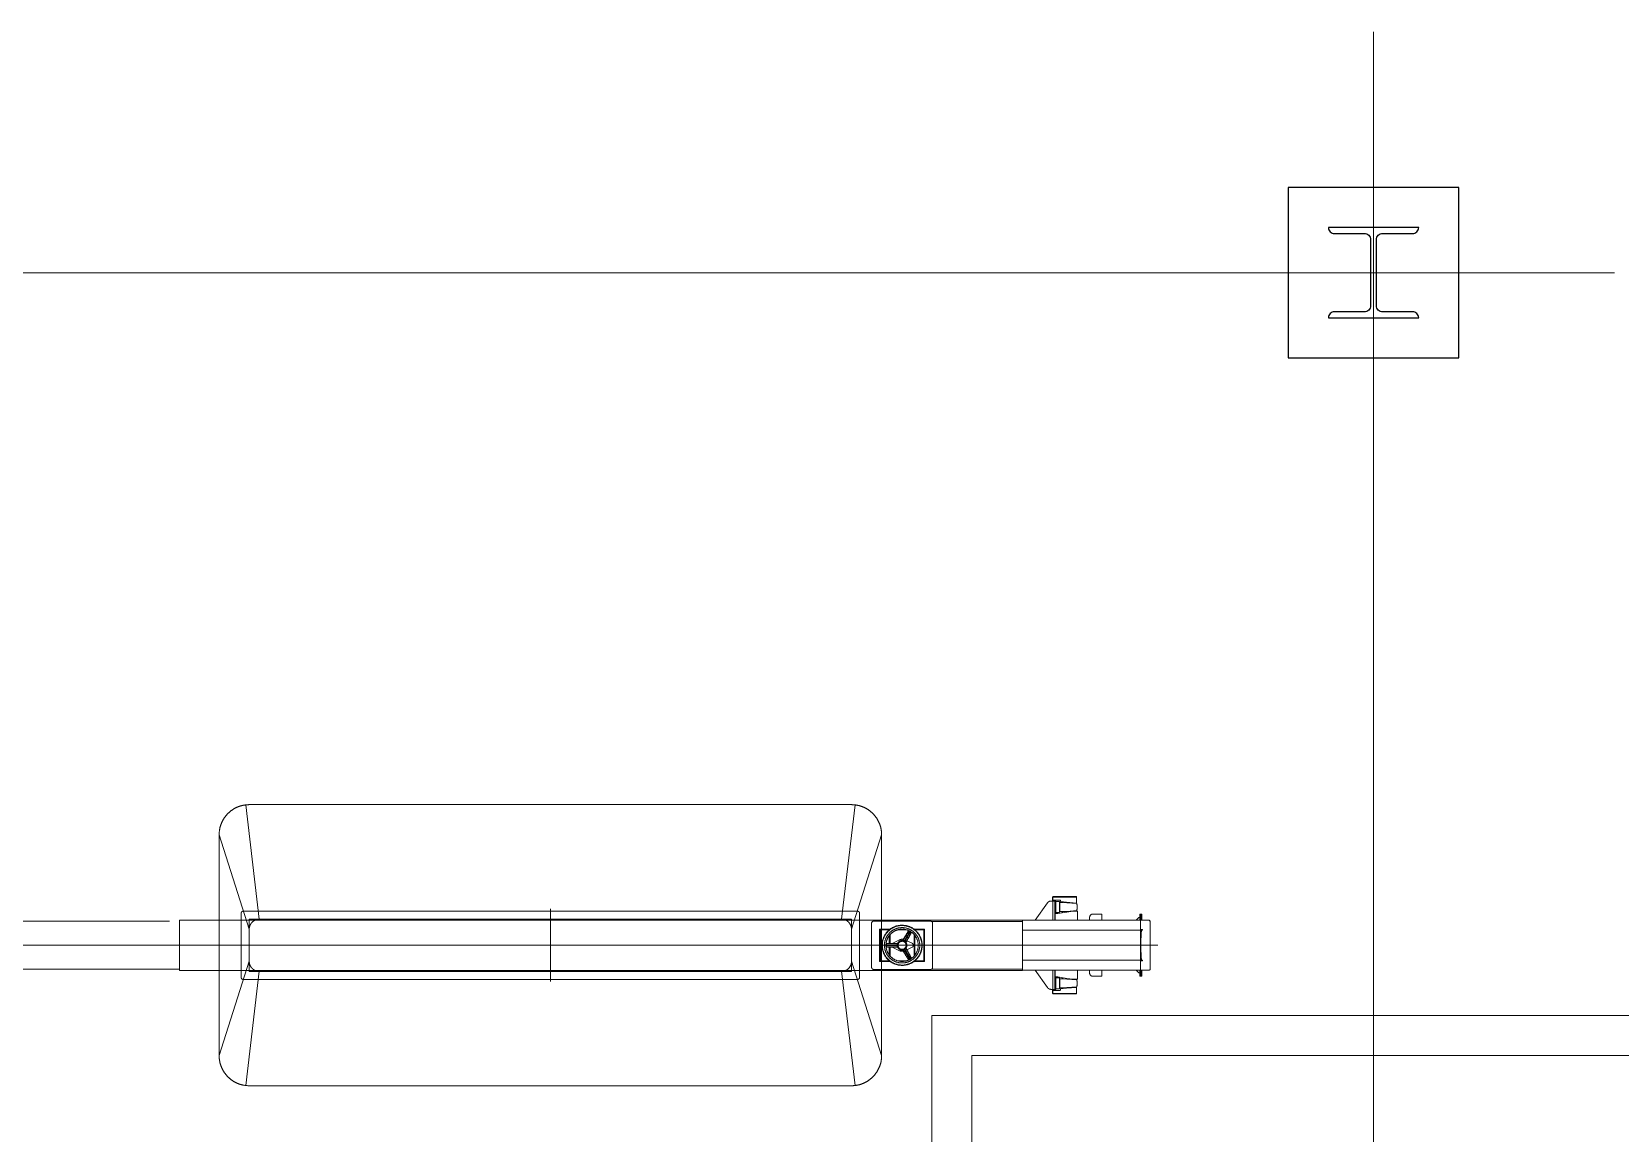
# Model space of a CAD drawing. Extents: x -681219 to -550379, y -242630 to -158199.
# Drawn here: x -630639 to -622726, y -208703 to -203217 of the extents above; entities that cross this region are included whole.
import ezdxf
from ezdxf.lldxf.tags import DXFTag

# ---------------------------------------------------------------- set-up
doc = ezdxf.new("R2010")
doc.units = 0
doc.header["$LTSCALE"] = 1000
doc.linetypes.add('DASHED', pattern=[0.75, 0.5, -0.25])
doc.linetypes.add('DASHED2', pattern=[9.525, 6.35, -3.175])
doc.layers.get('0').update_dxf_attribs({"linetype": 'CONTINUOUS'})
doc.layers.add('center', color=253, linetype='CENTER2')
doc.layers.add('GY_Bj_Hatch', color=9, linetype='CONTINUOUS')
for name, color, linetype, lineweight in [('famsun', 7, 'CONTINUOUS', 0), ('future', 4, 'DASHED2', 0), ('轴网_轴线', 1, 'CENTER2', 0)]:
    doc.layers.add(name, color=color, linetype=linetype, lineweight=lineweight)
tags = doc.linetypes.add('CENTER2', pattern=[28.575, 19.05, -3.175, 3.175, -3.175]).pattern_tags.tags
tags[10:11] = [DXFTag(74, 4), DXFTag(75, 0), DXFTag(340, '0'), DXFTag(46, 0.0), DXFTag(50, 0.0), DXFTag(44, 0.0), DXFTag(45, 0.0)]
tags[8:9] = [DXFTag(74, 4), DXFTag(75, 0), DXFTag(340, '0'), DXFTag(46, 0.0), DXFTag(50, 0.0), DXFTag(44, 0.0), DXFTag(45, 0.0)]
tags[6:7] = [DXFTag(74, 4), DXFTag(75, 0), DXFTag(340, '0'), DXFTag(46, 0.0), DXFTag(50, 0.0), DXFTag(44, 0.0), DXFTag(45, 0.0)]
tags[4:5] = [DXFTag(74, 4), DXFTag(75, 0), DXFTag(340, '0'), DXFTag(46, 0.0), DXFTag(50, 0.0), DXFTag(44, 0.0), DXFTag(45, 0.0)]

# ---------------------------------------------------------------- blocks, each defined once
blk = doc.blocks.new('轴网FB0EDE194AE0F5E0')
at = {"layer": 'GY_Bj_Hatch', "color": 255}
blk.add_lwpolyline([(-425, 22925), (425, 22925), (425, 22075), (-425, 22075)], close=True, dxfattribs=at)
blk.add_lwpolyline([(-225, 22725), (225, 22725, -0.414214), (195, 22695), (45, 22695, 0.414214), (15, 22665), (15, 22335, 0.414214), (45, 22305), (195, 22305, -0.414214), (225, 22275), (-225, 22275, -0.414214), (-195, 22305), (-45, 22305, 0.414214), (-15, 22335), (-15, 22665, 0.414214), (-45, 22695), (-195, 22695, -0.414214)], format="xyb", close=True, dxfattribs=at)
at = {"layer": '轴网_轴线'}
for p, q in [((0, -1200), (0, 23700)), ((-1200, 22500), (44200, 22500))]:
    blk.add_line(p, q, dxfattribs=at)
blk = doc.blocks.new('*U129')
at = {"color": 0, "linetype": 'ByBlock', "lineweight": -2}
for p, q in [((-219, 241.9), (-269, 241.9)), ((-269, 239.9), (-269, 241.9)), ((-219, 239.9), (-269, 239.9)), ((-219, 239.9), (-269, 239.9)), ((-269, 209.9), (-269, 239.9)), ((-153.6, 241.9), (-219, 241.9)), ((-153.6, 239.9), (-219, 239.9)), ((-154, 239.9), (-219, 239.9)), ((-273.5, 169.9), (-251, 169.9)), ((-273.5, 124.9), (-273.5, 169.9)), ((-220, 211.3), (-270.2, 206.9)), ((-220, 168.5), (-270.2, 172.9)), ((-219, 214.3), (-269, 209.9)), ((-221, 165.1), (-251, 169.9)), ((-248.5, 208.8), (-248.5, 211.7)), ((-242.5, 168.5), (-242.5, 170.4)), ((-176, 157.9), (-221, 165.1)), ((-201.8, 212.9), (-220, 211.3)), ((-220, 168.5), (-201.8, 166.9)), ((-219, 214.3), (-190.8, 216.7)), ((-201.8, 212.9), (-183.9, 214.5)), ((-201.8, 212.9), (-184, 212.9)), ((-201.8, 166.9), (-183.9, 165.3)), ((-201.8, 166.9), (-184, 166.9)), ((-201, 161.9), (-195, 161.9)), ((-197.5, 166.5), (-197.5, 161.9)), ((-195, 161.9), (-195, 160.9)), ((-191.5, 216.7), (-191.5, 213.8)), ((-189, 218.7), (-189, 222.9)), ((-187, 224.9), (-151, 224.9)), ((-186, 169.9), (-186, 209.9)), ((-186, 209.9), (-184, 209.9)), ((-186, 169.9), (-184, 169.9)), ((-166, 216.9), (-184, 216.9)), ((-184, 216.9), (-184, 206.9)), ((-184, 206.9), (-184, 189.9)), ((-184, 189.9), (-184, 172.9)), ((-184, 172.9), (-184, 162.9)), ((-184, 162.9), (-166, 162.9)), ((-161, 219.9), (-166, 219.9)), ((-166, 219.9), (-166, 209.9)), ((-166, 169.9), (-166, 209.9)), ((-166, 206.9), (-166, 209.9)), ((-166, 206.9), (-166, 172.9)), ((-166, 169.9), (-166, 172.9)), ((-166, 169.9), (-166, 159.9)), ((-166, 159.9), (-161, 159.9)), ((-161, 219.9), (-161, 209.9)), ((-151, 219.9), (-161, 219.9)), ((-161, 209.9), (-161, 219.9)), ((-161, 124.9), (-161, 209.9)), ((-161, 169.9), (-161, 209.9)), ((-151, 224.9), (-151, 237.3)), ((-151, 236.9), (-151, 224.9)), ((-151, 224.9), (-149, 224.9)), ((-151, 224.9), (-151, 219.9)), ((-151, 209.9), (-151, 219.9)), ((-141.3, 219.9), (-151, 219.9)), ((-151, 124.9), (-151, 209.9)), ((-149, 224.9), (-149, 237.3)), ((-149, 219.9), (-149, 224.9)), ((-63.1, 124.9), (-125, 211.5)), ((812, 159.3), (812, -160.7)), ((3882, 169.3), (822, 169.3)), ((3892, -160.7), (3892, 159.3)), ((-635, 121.9), (-632, 121.9)), ((-635, -122.1), (-635, 121.9)), ((-632, 124.9), (-632, 121.9)), ((-587, 124.9), (-632, 124.9)), ((-630, 119.9), (-630, 119.9)), ((-630, 119.9), (-630, 119.9)), ((-594, 153.9), (-590, 153.9)), ((-594, 124.9), (-594, 153.9)), ((-590, 153.9), (-590, 124.9)), ((-590, 153.9), (-590, 124.9)), ((-584, 153.9), (-590, 153.9)), ((-587, 118.1), (-587, 124.9)), ((0, 124.9), (-587, 124.9)), ((-587, 118.1), (-587, 124.9)), ((-587, 75.1), (-587, 118.1)), ((-587, 77.9), (-587, 118.1)), ((-584, 153.9), (-584, 124.9)), ((-579, 137.9), (-584, 137.9)), ((-566, 124.9), (-579, 137.9)), ((-395, 124.9), (-395, 154.9)), ((-395, 154.9), (-389.5, 154.9)), ((-389.5, 154.9), (-352.9, 154.9)), ((-349.3, 154.9), (-352.9, 154.9)), ((-333.4, 124.9), (-333.4, 134.9)), ((-165.6, 157.9), (-176, 157.9)), ((-163, 157.9), (-165.6, 157.9)), ((-161, 157.9), (-163, 157.9)), ((-163, 157.9), (-163, 152.9)), ((-163, 129.9), (-163, 152.9)), ((-163, 129.9), (-163, 124.9)), ((0, -125.1), (0, 124.9)), ((0, 124.3), (4200, 124.3)), ((0, 117.5), (452.3, 117.5)), ((448, 109.3), (448, -110.7)), ((742, 119.3), (458, 119.3)), ((488, 79.3), (493, 79.3)), ((488, 76.3), (488, 79.3)), ((493, 79.3), (535.7, 79.3)), ((493, 79.3), (493, 76.3)), ((535.7, 79.3), (540, 79.3)), ((535.7, 76.3), (535.7, 79.3)), ((593.7, 79.3), (606.3, 79.3)), ((660, 79.3), (664.3, 79.3)), ((664.3, 79.3), (707, 79.3)), ((664.3, 79.3), (664.3, 76.3)), ((707, 76.3), (707, 79.3)), ((707, 79.3), (712, 79.3)), ((712, 79.3), (712, 76.3)), ((752, -110.7), (752, 109.3)), ((852, 129.3), (3852, 129.3)), ((852, -130.7), (852, 129.3)), ((3852, 129.3), (3852, -130.7)), ((4200, -125.7), (4200, 124.3)), ((10600, 119.9), (4200, 119.9)), ((4200, 119.9), (4200, -120.1)), ((-596.8, 74.9), (-596.8, 77.9)), ((-596.8, 77.9), (-587, 77.9)), ((-593.8, 74.9), (-596.8, 74.9)), ((-593.8, 74.9), (-588.2, 74.9)), ((-590, 74.9), (-590, 77.9)), ((-590, 0.5), (-590, 31.5)), ((-590, 0.5), (-590, -0.7)), ((-587, 74.7), (-587, 75.1)), ((0, 75.1), (-587, 75.1)), ((-587, 0.5), (-587, 74.7)), ((-587, 0.5), (-587, 31.5)), ((-587, -0.7), (-587, 0.5)), ((-587, -0.7), (-587, 0.5)), ((0, 74.7), (0, 75.1)), ((488, 76.3), (492.5, 76.3)), ((488, 76.3), (488, -77.7)), ((492.5, 76.3), (535.8, 76.3)), ((492.5, 76.3), (492.5, -77.7)), ((535.8, 76.3), (536.2, 76.3)), ((535.8, 76.3), (535.8, 76)), ((535.8, 47.5), (535.8, -48.9)), ((540.3, 53), (540.3, -54.4)), ((550.4, 9.3), (576.2, 21.3)), ((551.6, 63.4), (556.1, 67)), ((560.2, 65.2), (556.2, 61.5)), ((568, 68.3), (562.8, 66.7)), ((563.3, 71.2), (568.7, 73.2)), ((577.4, 76.3), (622.6, 76.3)), ((577.4, 76.3), (622.6, 76.3)), ((579, 10.9), (579.2, 11.4)), ((579.1, 15.9), (579.2, 15.7)), ((585.6, 13.2), (582.9, 11.6)), ((597.9, 20.3), (595.2, 18.7)), ((599.9, 23.3), (600.5, 23.3)), ((613.3, 26.2), (649.2, 8.4)), ((619.2, 4.8), (619.2, 8)), ((620.6, 11.7), (620.8, 11.3)), ((624.8, 9.1), (624.6, 9.1)), ((659.7, 53), (659.7, 8.1)), ((663.8, 76.3), (664.2, 76.3)), ((664.2, 76.3), (707.5, 76.3)), ((664.2, 76.3), (664.2, 76)), ((664.2, 47.5), (664.2, 8)), ((677, 0.8), (675.7, 6.1)), ((679.7, 9.2), (680.6, 3.5)), ((707.5, 76.3), (712, 76.3)), ((707.5, 76.3), (707.5, -77.7)), ((712, 76.3), (712, -77.7)), ((-596.8, -75.1), (-596.8, -78.1)), ((-593.8, -75.1), (-596.8, -75.1)), ((-596.8, -78.1), (-587, -78.1)), ((-593.8, -75.1), (-588.2, -75.1)), ((-590, -31.7), (-590, -0.7)), ((-590, -78.1), (-590, -75.1)), ((-587, -74.9), (-587, -0.7)), ((-587, -31.7), (-587, -0.7)), ((-587, -75.3), (-587, -74.9)), ((0, -74.9), (-587, -74.9)), ((-587, -118.3), (-587, -75.3)), ((-587, -118.3), (-587, -78.1)), ((0, -75.3), (0, -74.9)), ((488, -77.7), (492.5, -77.7)), ((488, -80.7), (488, -77.7)), ((492.5, -77.7), (535.8, -77.7)), ((493, -77.7), (493, -80.7)), ((535.7, -80.7), (535.7, -77.7)), ((535.8, -77.4), (535.8, -77.7)), ((535.8, -77.7), (536.2, -77.7)), ((576.2, -22.7), (550.4, -10.7)), ((556.1, -68.4), (551.6, -64.8)), ((556.2, -62.9), (560.2, -66.6)), ((562.8, -68.1), (568, -69.7)), ((568.7, -74.6), (563.3, -72.6)), ((577.4, -77.7), (622.6, -77.7)), ((577.4, -77.7), (622.6, -77.7)), ((579.2, -12.8), (579, -12.3)), ((582.9, -13), (585.6, -14.6)), ((595.2, -20.1), (597.9, -21.7)), ((596.1, -27.1), (596.2, -26.9)), ((600.5, -24.7), (599.9, -24.7)), ((649.2, -9.8), (613.3, -27.6)), ((619.2, -9.4), (619.2, -6.2)), ((620.8, -12.7), (620.6, -13.1)), ((659.7, -9.5), (659.7, -54.4)), ((663.8, -77.7), (664.2, -77.7)), ((664.2, -9.4), (664.2, -48.9)), ((664.2, -77.4), (664.2, -77.7)), ((664.2, -77.7), (707.5, -77.7)), ((664.3, -77.7), (664.3, -80.7)), ((675.7, -7.5), (677, -2.2)), ((680.6, -4.9), (679.7, -10.6)), ((707, -80.7), (707, -77.7)), ((707.5, -77.7), (712, -77.7)), ((712, -77.7), (712, -80.7)), ((-635, -122.1), (-632, -122.1)), ((-632, -125.1), (-632, -122.1)), ((-632, -125.1), (-587, -125.1)), ((-594, -125.1), (-594, -154.1)), ((-594, -154.1), (-590, -154.1)), ((-590, -154.1), (-590, -125.1)), ((-590, -154.1), (-590, -125.1)), ((-590, -154.1), (-584, -154.1)), ((-587, -125.1), (-587, -118.3)), ((-587, -125.1), (-587, -118.3)), ((0, -125.1), (-587, -125.1)), ((-584, -154.1), (-584, -125.1)), ((-579, -138.1), (-584, -138.1)), ((-566, -125.1), (-579, -138.1)), ((-395, -125.1), (-395, -155.1)), ((-389.5, -155.1), (-395, -155.1)), ((-352.9, -155.1), (-389.5, -155.1)), ((-352.9, -155.1), (-349.3, -155.1)), ((-333.4, -125.1), (-333.4, -135.1)), ((-273.5, -170.1), (-273.5, -125.1)), ((-221, -165.3), (-176, -158.1)), ((-176, -158.1), (-165.6, -158.1)), ((-165.6, -158.1), (-163, -158.1)), ((-163, -125.1), (-163, -130.1)), ((-163, -130.1), (-163, -153.1)), ((-163, -153.1), (-163, -158.1)), ((-163, -158.1), (-161, -158.1)), ((-161, -125.1), (-161, -210.1)), ((-151, -125.1), (-151, -210.1)), ((-63.1, -125.1), (-125, -211.7)), ((0, -118.9), (452.3, -118.9)), ((0, -125.7), (4200, -125.7)), ((458, -120.7), (742, -120.7)), ((493, -80.7), (488, -80.7)), ((493, -80.7), (535.7, -80.7)), ((540, -80.7), (535.7, -80.7)), ((593.7, -80.7), (606.3, -80.7)), ((664.3, -80.7), (660, -80.7)), ((664.3, -80.7), (707, -80.7)), ((712, -80.7), (707, -80.7)), ((3852, -130.7), (852, -130.7)), ((4200, -120.1), (10600, -120.1)), ((-251, -170.1), (-273.5, -170.1)), ((-270.2, -173.1), (-220, -168.7)), ((-220, -211.5), (-270.2, -207.1)), ((-219, -214.5), (-269, -210.1)), ((-269, -240.1), (-269, -210.1)), ((-251, -170.1), (-221, -165.3)), ((-248.5, -211.9), (-248.5, -209)), ((-242.5, -170.7), (-242.5, -168.7)), ((-220, -168.7), (-201.8, -167.1)), ((-201.8, -213.1), (-220, -211.5)), ((-190.8, -216.9), (-219, -214.5)), ((-201.8, -167.1), (-183.9, -165.5)), ((-201.8, -167.1), (-184, -167.1)), ((-201.8, -213.1), (-184, -213.1)), ((-201.8, -213.1), (-183.9, -214.7)), ((-201, -162.1), (-195, -162.1)), ((-197.5, -162.1), (-197.5, -166.7)), ((-195, -161.1), (-195, -162.1)), ((-191.5, -214), (-191.5, -216.9)), ((-189, -218.9), (-189, -223.1)), ((-187, -225.1), (-151, -225.1)), ((-186, -210.1), (-186, -170.1)), ((-186, -170.1), (-184, -170.1)), ((-186, -210.1), (-184, -210.1)), ((-184, -163.1), (-184, -173.1)), ((-166, -163.1), (-184, -163.1)), ((-184, -173.1), (-184, -190.1)), ((-184, -190.1), (-184, -207.1)), ((-184, -207.1), (-184, -217.1)), ((-184, -217.1), (-166, -217.1)), ((-166, -160.1), (-166, -170.1)), ((-161, -160.1), (-166, -160.1)), ((-166, -210.1), (-166, -170.1)), ((-166, -173.1), (-166, -170.1)), ((-166, -173.1), (-166, -207.1)), ((-166, -210.1), (-166, -207.1)), ((-166, -210.1), (-166, -220.1)), ((-166, -220.1), (-161, -220.1)), ((-161, -210.1), (-161, -170.1)), ((-161, -210.1), (-161, -220.1)), ((-161, -220.1), (-161, -210.1)), ((-161, -220.1), (-151, -220.1)), ((-151, -220.1), (-151, -210.1)), ((-141.3, -220.1), (-151, -220.1)), ((-151, -220.1), (-151, -225.1)), ((-151, -225.1), (-151, -237.5)), ((-149, -225.1), (-151, -225.1)), ((-151, -237.1), (-151, -225.1)), ((-149, -225.1), (-149, -220.1)), ((-149, -225.1), (-149, -237.5)), ((822, -170.7), (3882, -170.7)), ((-269, -240.1), (-219, -240.1)), ((-269, -242.1), (-269, -240.1)), ((-269, -240.1), (-219, -240.1)), ((-269, -242.1), (-219, -242.1)), ((-153.6, -240.1), (-219, -240.1)), ((-219, -240.1), (-154, -240.1)), ((-153.6, -242.1), (-219, -242.1))]:
    blk.add_line(p, q, dxfattribs=at)
for radius in [100, 98.5, 88]:
    blk.add_circle((600, -0.7), radius, dxfattribs=at)
for centre, radius, start, end in [((-154, 236.9), 3, 0, 90), ((-153.6, 237.3), 4.6, 0, 90), ((-153.6, 237.3), 2.6, 0, 90), ((-192, 189.9), 80, 167.67456, 192.31825), ((-191, 218.7), 2, 275.00064, 0), ((-187, 222.9), 2, 90, 180), ((-141.3, 199.9), 20, 35.53768, 90), ((822, 159.3), 10, 90, 180), ((3882, 159.3), 10, 0, 90), ((458, 109.3), 10, 90, 180), ((600, -0.7), 80.2, 90, 112.03227), ((600, -0.7), 80.2, 8.0611, 90), ((742, 109.3), 10, 0, 90), ((600, -0.7), 80.2, 128.06187, 232.03167), ((555, -0.7), 11, 114.97497, 245.02503), ((551.6, 58.5), 3.94, 28.77146, 82.38356), ((569.9, 51.4), 20.9, 108.45197, 131.54803), ((-40292.9, -22116.9), 46481.5, 28.43569, 28.49912), ((40181.5, 24344.3), 46460.2, 211.50087, 211.56433), ((573, 70.8), 4, 154.58344, 210.9527), ((600, -0.7), 24, 151.10015, 208.89985), ((574.6, 13.6), 5.16, 334.84843, 24.87818), ((600, -0.7), 20, 136.00858, 223.99142), ((598.4, -6.5), 28.8, 120.21946, 127.76763), ((588.3, 10.8), 8.73, 100.27042, 120.285), ((600, -0.7), 20, 129.27856, 136.00858), ((600, -0.7), 20, 110.72144, 129.27856), ((595.8, 15.2), 8.73, 119.715, 139.72958), ((605.8, -2.2), 28.8, 112.23222, 119.78069), ((600, -0.7), 20, 103.99142, 110.72144), ((600, -0.7), 30, 63.6122, 101.10094), ((600, -0.7), 20, 16.00858, 103.99142), ((597.3, 26.3), 1.35, 205.95146, 216.70652), ((600.4, 28.5), 5.16, 215.34724, 265.15157), ((600, -0.7), 24, 31.10015, 88.89985), ((600, -0.7), 20, 9.27856, 16.00858), ((600, -0.7), 20, 350.72144, 9.27856), ((625.1, 14.2), 5.16, 214.84843, 264.87818), ((615.8, 3.7), 8.73, 340.27042, 0.285), ((1893.2, 46471.7), 46481.5, 268.43569, 268.49912), ((595.7, 3.6), 28.8, 0.21946, 7.76763), ((675.5, 11.6), 3.88, 268.38196, 323.78383), ((660.2, -0.7), 20.9, 348.45197, 11.54803), ((551.6, -59.8), 4, 274.58344, 330.9527), ((569.9, -52.8), 20.9, 228.45197, 251.54803), ((-40274.2, 22105.4), 46460.2, 331.50087, 331.56433), ((40199.7, -24356.8), 46481.5, 148.43569, 148.49912), ((572.9, -72.2), 3.94, 148.77146, 202.38356), ((600, -0.7), 80.2, 248.0615, 352.03112), ((578, -16.6), 1.35, 325.95146, 336.70652), ((574.6, -15), 5.16, 335.34724, 25.15157), ((598.4, 5.1), 28.8, 232.23222, 239.78069), ((588.3, -12.2), 8.73, 239.715, 259.72958), ((600, -0.7), 20, 223.99142, 230.72144), ((600, -0.7), 20, 230.72144, 249.27856), ((595.8, -16.6), 8.73, 220.27042, 240.285), ((605.8, 0.8), 28.8, 240.21946, 247.76763), ((600, -0.7), 20, 249.27856, 256.00858), ((600, -0.7), 30, 258.9181, 296.3878), ((600, -0.7), 20, 256.00858, 343.99142), ((600.4, -29.9), 5.16, 94.84843, 144.87818), ((600, -0.7), 24, 271.10015, 328.89985), ((600, -0.7), 20, 343.99142, 350.72144), ((625.1, -15.6), 5.16, 95.34724, 145.15157), ((615.8, -5.1), 8.73, 359.715, 19.72958), ((595.8, -5), 28.8, 352.23222, 359.78069), ((1892.6, -46451.8), 46460.2, 91.50087, 91.56433), ((624.7, -11.8), 1.35, 85.95146, 96.70652), ((675.4, -13.1), 4, 34.58344, 90.9527), ((458, -110.7), 10, 180, 270), ((742, -110.7), 10, 270, 0), ((-192, -190.1), 80, 167.67456, 192.31825), ((-191, -218.9), 2, 0, 84.99936), ((-187, -223.1), 2, 180, 270), ((-154, -237.1), 3, 270, 0), ((-141.3, -200.1), 20, 270, 324.46232), ((822, -160.7), 10, 180, 270), ((3882, -160.7), 10, 270, 0), ((-153.6, -237.5), 2.6, 270, 0), ((-153.6, -237.5), 4.6, 270, 0)]:
    blk.add_arc(centre, radius, start, end, dxfattribs=at)
at = {"color": 0, "linetype": 'ByBlock', "lineweight": -2, "extrusion": (0, 0, -1)}
for centre, major_axis, ratio, start_param, end_param in [((-349.3, 134.9), (0, -20), 0.796691, 3.141593, 4.712389), ((-593.8, 31.5), (0, -43.4), 0.087489, 3.141593, 4.712389), ((-593.8, 31.5), (0, 77.7), 0.087489, 0.97783, 1.570796), ((-593.8, -31.7), (0, -43.4), 0.087489, 4.712389, 6.283185), ((-593.8, -31.7), (0, -77.7), 0.087489, 4.712389, 5.305355), ((-349.3, -135.1), (0, -20), 0.796691, 4.712389, 6.283185)]:
    blk.add_ellipse(centre, major_axis=major_axis, ratio=ratio, start_param=start_param, end_param=end_param, dxfattribs=at)
at = {"color": 0, "linetype": 'ByBlock', "lineweight": -2}
for centre, major_axis, ratio, start_param, end_param in [((554.6, 59.4), (-3.21, 3.84), 0.522694, 4.830056, 6.189543), ((551.5, 57.5), (-0.38, -4.99), 0.922531, 2.189783, 3.074557), ((558.6, 63.1), (-3.62, 3.45), 0.531049, 4.773692, 5.862844), ((565.4, 67), (-1.18, 4.86), 0.531049, 0.420341, 1.509494), ((570.7, 68.6), (-1.72, 4.69), 0.522694, 0.093642, 1.45313), ((573.9, 70.4), (4.51, -2.16), 0.922531, 3.161436, 4.093403), ((579.2, 14.2), (-3.05, 3.96), 0.498779, 3.683742, 4.856336), ((582.4, 16.3), (-2.51, 4.33), 0.481015, 3.676897, 4.922667), ((585.2, 17.3), (-0.87, 4.92), 0.395941, 4.096684, 5.079026), ((591.8, 21.1), (-3.83, 3.22), 0.395941, 1.204159, 2.186502), ((594.1, 23), (-2.49, 4.33), 0.481015, 1.360518, 2.606288), ((597.5, 24.7), (-1.9, 4.62), 0.498779, 1.42685, 2.599443), ((623.3, 9.8), (4.96, 0.66), 0.498779, 3.683742, 4.856336), ((623.5, 6), (5, 0.01), 0.481015, 3.676897, 4.922667), ((623, 3.1), (4.7, -1.71), 0.395941, 4.096684, 5.079026), ((674.6, 12.2), (-4.13, 2.82), 0.922531, 2.189783, 3.074557), ((674.7, 8.6), (4.93, 0.86), 0.522694, 4.830056, 6.189543), ((675.9, 3.2), (4.8, 1.4), 0.531049, 4.773692, 5.862844), ((554.6, -60.8), (-3.21, -3.84), 0.522694, 0.093642, 1.45313), ((551.5, -58.9), (-0.38, 4.99), 0.922531, 3.161436, 4.093403), ((558.6, -64.5), (-3.62, -3.45), 0.531049, 0.420341, 1.509494), ((565.4, -68.4), (-1.18, -4.86), 0.531049, 4.773692, 5.862844), ((570.7, -70), (-1.72, -4.69), 0.522694, 4.830056, 6.189543), ((573.9, -71.8), (4.51, 2.16), 0.922531, 2.189783, 3.074557), ((579.2, -15.6), (-3.05, -3.96), 0.498779, 1.42685, 2.599443), ((582.4, -17.7), (-2.51, -4.33), 0.481015, 1.360518, 2.606288), ((585.2, -18.7), (-0.87, -4.92), 0.395941, 1.204159, 2.186502), ((591.8, -22.5), (-3.83, -3.22), 0.395941, 4.096684, 5.079026), ((594.1, -24.4), (-2.49, -4.33), 0.481015, 3.676897, 4.922667), ((597.5, -26.1), (-1.9, -4.62), 0.498779, 3.683742, 4.856336), ((623.5, -7.5), (5, -0.01), 0.481015, 1.360518, 2.606288), ((623.3, -11.2), (4.96, -0.66), 0.498779, 1.42685, 2.599443), ((623, -4.5), (4.7, 1.71), 0.395941, 1.204159, 2.186502), ((674.6, -13.7), (-4.13, -2.82), 0.922531, 3.16335, 4.093403), ((674.7, -10), (4.93, -0.86), 0.522694, 0.093642, 1.45313), ((675.9, -4.6), (4.8, -1.4), 0.531049, 0.420341, 1.509494)]:
    blk.add_ellipse(centre, major_axis=major_axis, ratio=ratio, start_param=start_param, end_param=end_param, dxfattribs=at)
for points, knots in [([(550.1, 62.2), (550.1, 62.2), (550.3, 62.3), (550.8, 62.4), (551.4, 62.5), (551.9, 62.4), (552.1, 62.4)], [0.3702144, 0.3702144, 0.3702144, 0.3702144, 0.5080235, 0.6597045, 0.8423691, 1, 1, 1, 1]), ([(550.5, 62.5), (550.6, 62.5), (550.7, 62.6), (551, 62.9), (551.3, 63.1), (551.6, 63.4)], [0.6900284, 0.6900284, 0.6900284, 0.6900284, 0.75, 0.75, 1, 1, 1, 1]), ([(555.4, 60.1), (555.4, 60.1), (555.3, 60.1), (555.3, 60.1), (555.2, 60.2), (555.1, 60.3), (555.1, 60.3), (555.1, 60.4)], [0, 0, 0, 0, 0.0625, 0.0625, 0.125, 0.125, 0.1854555, 0.1854555, 0.1854555, 0.1854555]), ([(556.2, 61.5), (556.2, 61.3), (556.1, 61.2), (556, 60.8), (555.9, 60.7), (555.8, 60.4), (555.7, 60.3), (555.6, 60.1), (555.5, 60.1), (555.4, 60.1)], [0, 0, 0, 0, 0.25, 0.25, 0.5, 0.5, 0.75, 0.75, 1, 1, 1, 1]), ([(562.8, 66.7), (562.7, 66.7), (562.5, 66.8), (562.3, 66.8), (562.1, 66.8), (561.8, 66.8), (561.7, 66.8), (561.5, 66.8), (561.4, 66.8), (561.3, 66.7), (561.2, 66.7), (561, 66.6), (560.9, 66.5), (560.7, 66.2), (560.6, 66.1), (560.4, 65.7), (560.3, 65.5), (560.2, 65.2)], [0, 0, 0, 0, 0.125, 0.125, 0.25, 0.25, 0.375, 0.375, 0.4375, 0.4375, 0.5, 0.5, 0.625, 0.625, 0.75, 0.75, 1, 1, 1, 1]), ([(586.8, 19.4), (582.2, 27.3), (577.6, 35.3), (573, 43.2), (568.8, 50.5), (564.5, 57.9), (560.2, 65.2)], [0, 0, 0, 0, 0.518449, 0.518449, 0.518449, 1, 1, 1, 1]), ([(562.8, 66.7), (567.4, 58.7), (571.9, 50.8), (576.5, 42.8), (580.7, 35.5), (585, 28.2), (589.2, 20.8)], [0, 0, 0, 0, 0.520171, 0.520171, 0.520171, 1, 1, 1, 1]), ([(569.7, 68.3), (569.6, 68.2), (569.5, 68.2), (569.3, 68.2), (569.2, 68.2), (568.9, 68.2), (568.7, 68.2), (568.4, 68.3), (568.2, 68.3), (568, 68.3)], [0, 0, 0, 0, 0.25, 0.25, 0.5, 0.5, 0.75, 0.75, 1, 1, 1, 1]), ([(568.7, 73.2), (569.1, 73.4), (569.4, 73.5), (569.8, 73.7), (569.9, 73.7), (569.9, 73.7)], [0, 0, 0, 0, 0.25, 0.25, 0.2878811, 0.2878811, 0.2878811, 0.2878811]), ([(569.4, 72.5), (569.4, 72.6), (569.6, 73), (569.9, 73.4), (570.3, 73.8), (570.5, 73.9), (570.5, 74), (570.5, 74)], [0, 0, 0, 0, 0.0986947, 0.2994585, 0.4683042, 0.6047047, 0.7039783, 0.7039783, 0.7039783, 0.7039783]), ([(569.6, 68.7), (569.6, 68.7), (569.6, 68.6), (569.7, 68.5), (569.7, 68.5), (569.7, 68.4), (569.7, 68.3), (569.7, 68.3)], [0.8187517, 0.8187517, 0.8187517, 0.8187517, 0.875, 0.875, 0.9375, 0.9375, 1, 1, 1, 1]), ([(582.9, 11.6), (582.5, 11.3), (582.1, 11.1), (581.5, 10.8), (581.3, 10.7), (581, 10.6), (580.8, 10.5), (580.5, 10.5), (580.3, 10.5), (580, 10.5), (579.9, 10.5), (579.4, 10.6), (579.2, 10.7), (579, 10.9)], [0, 0, 0, 0, 0.25, 0.25, 0.375, 0.375, 0.5, 0.5, 0.625, 0.625, 0.75, 0.75, 1, 1, 1, 1]), ([(579.1, 15.9), (579.1, 15.9), (579.1, 15.9), (579.2, 15.8), (579.3, 15.6), (579.4, 15.5), (579.5, 15.4), (579.7, 15.3), (579.8, 15.3), (579.9, 15.3), (580, 15.3), (580.2, 15.4), (580.3, 15.5), (580.4, 15.7), (580.5, 15.8), (580.6, 16), (580.7, 16.1), (580.8, 16.3)], [0.1123832, 0.1123832, 0.1123832, 0.1123832, 0.125, 0.125, 0.25, 0.25, 0.375, 0.375, 0.5, 0.5, 0.625, 0.625, 0.75, 0.75, 0.875, 0.875, 1, 1, 1, 1]), ([(586.8, 19.4), (587, 19.4), (587.3, 19.4), (587.7, 19.4), (587.8, 19.4), (588.1, 19.4), (588.2, 19.5), (588.4, 19.6), (588.5, 19.7), (588.7, 19.9), (588.8, 20), (589, 20.4), (589.1, 20.6), (589.2, 20.8)], [0, 0, 0, 0, 0.25, 0.25, 0.375, 0.375, 0.5, 0.5, 0.625, 0.625, 0.75, 0.75, 1, 1, 1, 1]), ([(594.9, 24.4), (595.1, 24.4), (595.2, 24.4), (595.5, 24.4), (595.6, 24.5), (595.8, 24.5), (595.9, 24.5), (596.1, 24.6), (596.2, 24.7), (596.3, 24.8), (596.3, 24.9), (596.3, 25.1), (596.3, 25.2), (596.2, 25.4), (596.1, 25.5), (596.1, 25.7), (596.1, 25.7), (596.1, 25.7)], [0, 0, 0, 0, 0.125, 0.125, 0.25, 0.25, 0.375, 0.375, 0.5, 0.5, 0.625, 0.625, 0.75, 0.75, 0.875, 0.875, 0.8857969, 0.8857969, 0.8857969, 0.8857969]), ([(600.5, 23.3), (600.5, 23), (600.5, 22.7), (600.3, 22.2), (600.2, 21.9), (599.8, 21.4), (599.5, 21.2), (598.8, 20.7), (598.4, 20.5), (597.9, 20.3)], [0, 0, 0, 0, 0.25, 0.25, 0.5, 0.5, 0.75, 0.75, 1, 1, 1, 1]), ([(619.2, 8), (619.2, 8.5), (619.1, 9), (619.2, 9.6), (619.2, 9.8), (619.3, 10.1), (619.3, 10.3), (619.5, 10.6), (619.5, 10.8), (619.7, 11), (619.8, 11.1), (620.1, 11.5), (620.3, 11.6), (620.6, 11.7)], [0, 0, 0, 0, 0.25, 0.25, 0.375, 0.375, 0.5, 0.5, 0.625, 0.625, 0.75, 0.75, 1, 1, 1, 1]), ([(624.1, 0.7), (623.9, 0.5), (623.7, 0.3), (623.5, -0.1), (623.5, -0.2), (623.4, -0.4), (623.4, -0.6), (623.4, -0.8), (623.4, -1), (623.5, -1.2), (623.5, -1.3), (623.7, -1.7), (623.9, -1.9), (624.1, -2.1)], [0, 0, 0, 0, 0.25, 0.25, 0.375, 0.375, 0.5, 0.5, 0.625, 0.625, 0.75, 0.75, 1, 1, 1, 1]), ([(624.8, 9.1), (624.8, 9.1), (624.8, 9.1), (624.7, 9.1), (624.5, 9.1), (624.3, 9), (624.2, 9), (624, 8.9), (624, 8.8), (623.9, 8.7), (623.9, 8.6), (623.9, 8.4), (623.9, 8.3), (624, 8.1), (624, 8), (624.2, 7.7), (624.2, 7.6), (624.3, 7.5)], [0.1123832, 0.1123832, 0.1123832, 0.1123832, 0.125, 0.125, 0.25, 0.25, 0.375, 0.375, 0.5, 0.5, 0.625, 0.625, 0.75, 0.75, 0.875, 0.875, 1, 1, 1, 1]), ([(624.1, 0.7), (633.2, 0.7), (642.3, 0.7), (651.5, 0.7), (660, 0.7), (668.5, 0.8), (677, 0.8)], [0, 0, 0, 0, 0.518449, 0.518449, 0.518449, 1, 1, 1, 1]), ([(674.9, 7.5), (674.9, 7.5), (675, 7.6), (675.1, 7.6), (675.1, 7.6), (675.2, 7.7), (675.3, 7.7), (675.4, 7.7)], [0, 0, 0, 0, 0.0625, 0.0625, 0.125, 0.125, 0.1859744, 0.1859744, 0.1859744, 0.1859744]), ([(675.7, 6.1), (675.6, 6.3), (675.5, 6.4), (675.3, 6.7), (675.2, 6.8), (675.1, 7), (675, 7.1), (674.9, 7.3), (674.9, 7.4), (674.9, 7.5)], [0, 0, 0, 0, 0.25, 0.25, 0.5, 0.5, 0.75, 0.75, 1, 1, 1, 1]), ([(677, -2.2), (677.1, -2.1), (677.2, -2), (677.3, -1.8), (677.4, -1.7), (677.6, -1.4), (677.6, -1.3), (677.7, -1.1), (677.7, -1), (677.7, -0.9), (677.8, -0.8), (677.8, -0.5), (677.7, -0.4), (677.6, -0.1), (677.6, 0), (677.3, 0.4), (677.2, 0.6), (677, 0.8)], [0, 0, 0, 0, 0.125, 0.125, 0.25, 0.25, 0.375, 0.375, 0.4375, 0.4375, 0.5, 0.5, 0.625, 0.625, 0.75, 0.75, 1, 1, 1, 1]), ([(679.4, 11.1), (679.4, 11), (679.4, 10.8), (679.3, 10.4), (679, 9.7), (678.7, 9.4), (678.6, 9.2)], [0.3702144, 0.3702144, 0.3702144, 0.3702144, 0.5080235, 0.6597045, 0.8423691, 1, 1, 1, 1]), ([(679.5, 10.6), (679.5, 10.5), (679.5, 10.4), (679.5, 9.9), (679.6, 9.6), (679.7, 9.2)], [0.690274, 0.690274, 0.690274, 0.690274, 0.75, 0.75, 1, 1, 1, 1]), ([(551.9, -63.8), (551.8, -63.8), (551.4, -63.9), (550.8, -63.8), (550.3, -63.7), (550.1, -63.6), (550.1, -63.5), (550.1, -63.5)], [0, 0, 0, 0, 0.0986947, 0.2994585, 0.4683042, 0.6047047, 0.7039783, 0.7039783, 0.7039783, 0.7039783]), ([(551.6, -64.8), (551.3, -64.5), (551, -64.3), (550.7, -64), (550.6, -64), (550.6, -63.9)], [0, 0, 0, 0, 0.25, 0.25, 0.2880556, 0.2880556, 0.2880556, 0.2880556]), ([(555.1, -61.8), (555.1, -61.7), (555.1, -61.7), (555.2, -61.6), (555.3, -61.5), (555.3, -61.5), (555.4, -61.5), (555.4, -61.5)], [0.8187517, 0.8187517, 0.8187517, 0.8187517, 0.875, 0.875, 0.9375, 0.9375, 1, 1, 1, 1]), ([(555.4, -61.5), (555.5, -61.5), (555.6, -61.5), (555.7, -61.7), (555.8, -61.8), (555.9, -62.1), (556, -62.2), (556.1, -62.6), (556.2, -62.7), (556.2, -62.9)], [0, 0, 0, 0, 0.25, 0.25, 0.5, 0.5, 0.75, 0.75, 1, 1, 1, 1]), ([(560.2, -66.6), (564.8, -58.7), (569.4, -50.7), (574, -42.8), (578.3, -35.5), (582.5, -28.2), (586.8, -20.8)], [0, 0, 0, 0, 0.520171, 0.520171, 0.520171, 1, 1, 1, 1]), ([(560.2, -66.6), (560.3, -66.8), (560.3, -66.9), (560.4, -67.1), (560.5, -67.3), (560.6, -67.5), (560.7, -67.6), (560.8, -67.8), (560.9, -67.9), (561, -68), (561.1, -68), (561.3, -68.1), (561.4, -68.2), (561.7, -68.2), (561.8, -68.2), (562.3, -68.2), (562.5, -68.2), (562.8, -68.1)], [0, 0, 0, 0, 0.125, 0.125, 0.25, 0.25, 0.375, 0.375, 0.4375, 0.4375, 0.5, 0.5, 0.625, 0.625, 0.75, 0.75, 1, 1, 1, 1]), ([(589.2, -22.2), (584.6, -30.2), (580.1, -38.1), (575.5, -46), (571.3, -53.4), (567, -60.7), (562.8, -68.1)], [0, 0, 0, 0, 0.518449, 0.518449, 0.518449, 1, 1, 1, 1]), ([(568, -69.7), (568.2, -69.7), (568.4, -69.7), (568.7, -69.6), (568.9, -69.6), (569.2, -69.6), (569.3, -69.6), (569.5, -69.6), (569.6, -69.6), (569.7, -69.7)], [0, 0, 0, 0, 0.25, 0.25, 0.5, 0.5, 0.75, 0.75, 1, 1, 1, 1]), ([(570, -75.1), (569.9, -75.1), (569.9, -75.1), (569.4, -74.9), (569.1, -74.8), (568.7, -74.6)], [0.690148, 0.690148, 0.690148, 0.690148, 0.75, 0.75, 1, 1, 1, 1]), ([(570.5, -75.4), (570.5, -75.3), (570.3, -75.2), (569.9, -74.9), (569.5, -74.3), (569.4, -73.9), (569.3, -73.7)], [0.3702144, 0.3702144, 0.3702144, 0.3702144, 0.5080235, 0.6597045, 0.8423691, 1, 1, 1, 1]), ([(569.7, -69.7), (569.7, -69.7), (569.7, -69.8), (569.7, -69.9), (569.7, -69.9), (569.6, -70), (569.6, -70.1), (569.6, -70.2)], [0, 0, 0, 0, 0.0625, 0.0625, 0.125, 0.125, 0.1854555, 0.1854555, 0.1854555, 0.1854555]), ([(579, -12.3), (579.2, -12.1), (579.4, -12), (580, -11.9), (580.3, -11.9), (581, -12), (581.3, -12.1), (582.1, -12.5), (582.5, -12.7), (582.9, -13)], [0, 0, 0, 0, 0.25, 0.25, 0.5, 0.5, 0.75, 0.75, 1, 1, 1, 1]), ([(580.8, -17.7), (580.7, -17.5), (580.6, -17.4), (580.5, -17.2), (580.4, -17.1), (580.3, -16.9), (580.2, -16.8), (580, -16.7), (579.9, -16.7), (579.8, -16.7), (579.7, -16.7), (579.5, -16.8), (579.4, -16.9), (579.3, -17.1), (579.2, -17.2), (579.1, -17.3), (579.1, -17.3), (579.1, -17.3)], [0, 0, 0, 0, 0.125, 0.125, 0.25, 0.25, 0.375, 0.375, 0.5, 0.5, 0.625, 0.625, 0.75, 0.75, 0.875, 0.875, 0.8857969, 0.8857969, 0.8857969, 0.8857969]), ([(589.2, -22.2), (589.1, -22), (589, -21.8), (588.8, -21.4), (588.7, -21.3), (588.5, -21.1), (588.4, -21), (588.2, -20.9), (588.1, -20.8), (587.8, -20.8), (587.7, -20.8), (587.3, -20.8), (587, -20.8), (586.8, -20.8)], [0, 0, 0, 0, 0.25, 0.25, 0.375, 0.375, 0.5, 0.5, 0.625, 0.625, 0.75, 0.75, 1, 1, 1, 1]), ([(596.1, -27.1), (596.1, -27.1), (596.1, -27.1), (596.1, -26.9), (596.2, -26.8), (596.3, -26.6), (596.3, -26.5), (596.3, -26.3), (596.3, -26.2), (596.2, -26.1), (596.1, -26), (595.9, -25.9), (595.8, -25.9), (595.6, -25.9), (595.5, -25.9), (595.2, -25.8), (595.1, -25.8), (594.9, -25.8)], [0.1123832, 0.1123832, 0.1123832, 0.1123832, 0.125, 0.125, 0.25, 0.25, 0.375, 0.375, 0.5, 0.5, 0.625, 0.625, 0.75, 0.75, 0.875, 0.875, 1, 1, 1, 1]), ([(597.9, -21.7), (598.4, -21.9), (598.8, -22.1), (599.3, -22.5), (599.5, -22.6), (599.7, -22.8), (599.9, -23), (600.1, -23.2), (600.2, -23.3), (600.3, -23.6), (600.4, -23.7), (600.5, -24.1), (600.5, -24.4), (600.5, -24.7)], [0, 0, 0, 0, 0.25, 0.25, 0.375, 0.375, 0.5, 0.5, 0.625, 0.625, 0.75, 0.75, 1, 1, 1, 1]), ([(620.6, -13.1), (620.3, -13), (620.1, -12.9), (619.7, -12.5), (619.5, -12.2), (619.3, -11.6), (619.2, -11.2), (619.1, -10.4), (619.2, -9.9), (619.2, -9.4)], [0, 0, 0, 0, 0.25, 0.25, 0.5, 0.5, 0.75, 0.75, 1, 1, 1, 1]), ([(624.3, -8.9), (624.2, -9), (624.2, -9.1), (624, -9.4), (624, -9.5), (623.9, -9.7), (623.9, -9.8), (623.9, -10), (623.9, -10.1), (624, -10.2), (624, -10.3), (624.2, -10.4), (624.3, -10.4), (624.5, -10.5), (624.6, -10.5), (624.8, -10.5), (624.8, -10.5), (624.8, -10.5)], [0, 0, 0, 0, 0.125, 0.125, 0.25, 0.25, 0.375, 0.375, 0.5, 0.5, 0.625, 0.625, 0.75, 0.75, 0.875, 0.875, 0.8857969, 0.8857969, 0.8857969, 0.8857969]), ([(677, -2.2), (667.8, -2.2), (658.6, -2.2), (649.4, -2.1), (641, -2.1), (632.5, -2.1), (624.1, -2.1)], [0, 0, 0, 0, 0.520171, 0.520171, 0.520171, 1, 1, 1, 1]), ([(674.9, -8.9), (674.9, -8.8), (674.9, -8.8), (675, -8.5), (675.1, -8.4), (675.2, -8.2), (675.3, -8.1), (675.5, -7.8), (675.6, -7.7), (675.7, -7.5)], [0, 0, 0, 0, 0.25, 0.25, 0.5, 0.5, 0.75, 0.75, 1, 1, 1, 1]), ([(675.4, -9.1), (675.3, -9.1), (675.2, -9.1), (675.1, -9), (675.1, -9), (675, -9), (674.9, -9), (674.9, -8.9)], [0.8187517, 0.8187517, 0.8187517, 0.8187517, 0.875, 0.875, 0.9375, 0.9375, 1, 1, 1, 1]), ([(678.7, -10.8), (678.8, -10.9), (679.1, -11.3), (679.3, -11.9), (679.4, -12.3), (679.4, -12.5), (679.4, -12.5), (679.4, -12.5)], [0, 0, 0, 0, 0.1485804, 0.3524587, 0.5037922, 0.6363291, 0.7021183, 0.7021183, 0.7021183, 0.7021183]), ([(679.7, -10.6), (679.6, -11), (679.5, -11.3), (679.5, -11.8), (679.5, -11.8), (679.5, -11.9)], [0, 0, 0, 0, 0.25, 0.25, 0.2882157, 0.2882157, 0.2882157, 0.2882157])]:
    blk.add_open_spline(points, degree=3, knots=knots, dxfattribs=at)
for points in [[(555.1, 60.4), (557.2, 56.5), (565.2, 41.7), (579.1, 15.9)], [(596.1, 25.7), (593.6, 29.6), (584.8, 44), (569.6, 68.8)], [(569.9, 73.7), (570, 73.7), (570.1, 73.8), (570.2, 73.8)], [(675.4, 7.7), (670.9, 7.8), (654.1, 8.3), (624.8, 9.1)], [(550.6, -63.9), (550.5, -63.9), (550.5, -63.8), (550.4, -63.8)], [(579.1, -17.3), (576.9, -21.4), (568.9, -36.2), (555.1, -61.8)], [(569.6, -70.2), (571.9, -66.4), (580.7, -52), (596.1, -27.1)], [(624.8, -10.5), (629.4, -10.3), (646.3, -9.9), (675.4, -9.1)], [(679.5, -11.9), (679.5, -11.9), (679.4, -12), (679.4, -12.1)]]:
    blk.add_open_spline(points, degree=3, dxfattribs=at)
at = {"layer": 'center', "lineweight": -2, "ltscale": 374.77205}
for p, q in [((2352, 180.7), (2352, -180.9)), ((-673.6, -0.1), (10697.3, -0.1))]:
    blk.add_line(p, q, dxfattribs=at)

msp = doc.modelspace()

# ---------------------------------------------------------------- linework, layer by layer
at = {"layer": 'famsun', "color": 8, "linetype": 'DASHED', "ltscale": 20}
for points in [[(-618155.4609, -211716.6983), (-626155.4609, -211716.6983), (-626155.4609, -208116.6983), (-618155.4609, -208116.6983)], [(-618355.4609, -211516.6983), (-625955.4609, -211516.6983), (-625955.4609, -208316.6983), (-618355.4609, -208316.6983)]]:
    msp.add_lwpolyline(points, close=True, dxfattribs=at)
at = {"layer": 'future'}
for p, q in [((-629505.6433, -207637.291), (-629573.3506, -207067.7471)), ((-626605.6433, -207637.291), (-626537.936, -207067.7471)), ((-629705.6433, -207216.6983), (-629555.6433, -207687.291)), ((-626405.6433, -207216.6983), (-626555.6433, -207687.291)), ((-629705.6433, -208316.6983), (-629555.6433, -207846.1057)), ((-626405.6433, -208316.6983), (-626555.6433, -207846.1057)), ((-629505.6433, -207896.1057), (-629573.3506, -208465.6495)), ((-626605.6433, -207896.1057), (-626537.936, -208465.6495))]:
    msp.add_line(p, q, dxfattribs=at)
for points in [[(-629555.6433, -207066.6983), (-626555.6433, -207066.6983, -0.414213562), (-626405.6433, -207216.6983), (-626405.6433, -208316.6983, -0.414213562), (-626555.6433, -208466.6983), (-629555.6433, -208466.6983, -0.414213562), (-629705.6433, -208316.6983), (-629705.6433, -207216.6983, -0.414213562)], [(-629505.6433, -207897.291), (-626605.6433, -207897.291, 0.414213562), (-626555.6433, -207847.291), (-626555.6433, -207687.291, 0.414213562), (-626605.6433, -207637.291), (-629505.6433, -207637.291, 0.414213562), (-629555.6433, -207687.291), (-629555.6433, -207847.291, 0.414213562)]]:
    msp.add_lwpolyline(points, format="xyb", close=True, dxfattribs=at)

# ---------------------------------------------------------------- block references
at = {"layer": 'famsun', "xscale": -1}
msp.add_blockref('轴网FB0EDE194AE0F5E0', (-623955.4609, -226916.6983), dxfattribs=at)
at = {"layer": 'future', "xscale": -1}
msp.add_blockref('*U129', (-625703.6433, -207766.5889), dxfattribs=at)

doc.saveas('drawing.dxf')
